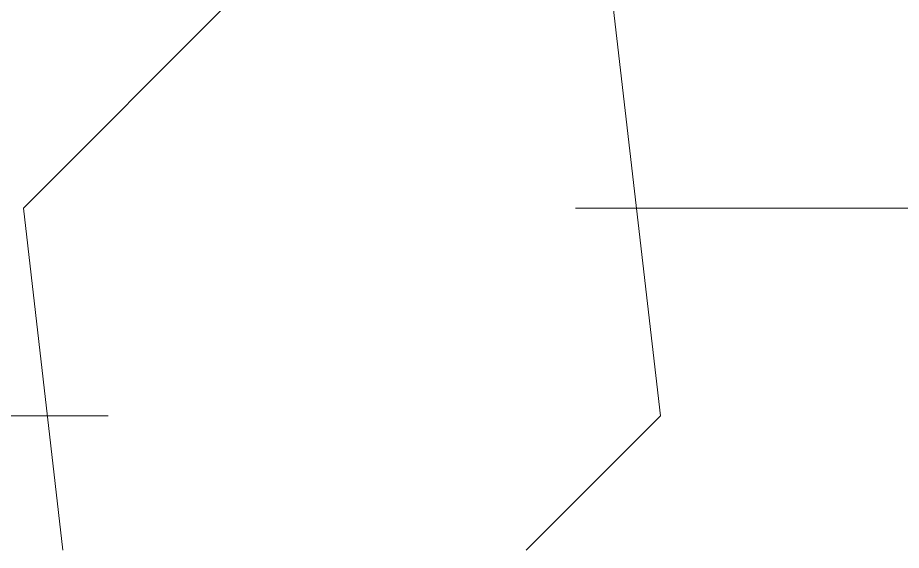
# Model space of a CAD drawing. Header units: inches. Extents: x -4266 to -1814, y 9706 to 12441.
# Drawn here: x -3329.31 to -3324.23, y 10928.19 to 10931.25 of the extents above; entities that cross this region are included whole.
import ezdxf

# ---------------------------------------------------------------- set-up
doc = ezdxf.new("R2010")
doc.units = ezdxf.units.IN
doc.header["$MEASUREMENT"] = 0
for name, color, linetype, lineweight in [('0-1', 7, 'Continuous', 5), ('0-3', 7, 'Continuous', 9), ('A-DETL-GENF-2', 253, 'Continuous', 9)]:
    doc.layers.add(name, color=color, linetype=linetype, lineweight=lineweight)

# ---------------------------------------------------------------- blocks, each defined once
blk = doc.blocks.new('switchgrass 26764 - switchgrass 26764-2219965-FLOOR PLAN - 1ST FLOOR')
at = {"layer": 'A-DETL-GENF-2'}
for p, q in [((-18.0132, 0), (-7.9798, 10.0333)), ((-18.0132, 0), (-17.7863, -1.9667)), ((-14.4046, 0), (-14.8389, 0)), ((-14.8389, 0), (-14.4576, 0)), ((-14.4576, 0), (-13.4536, 0)), ((-13.8284, 0), (-14.4046, 0)), ((-10.2653, 0), (-14.2894, 0)), ((-14.2894, 0), (-13.9362, 0)), ((-13.9362, 0), (-13.6102, 0)), ((-13.3778, 0), (-13.8284, 0)), ((-13.6102, 0), (-13.2954, 0)), ((-13.4536, 0), (-12.0369, 0)), ((-12.8441, 0), (-13.3778, 0)), ((-13.2954, 0), (-12.976, 0)), ((-12.976, 0), (-11.8292, 0))]:
    blk.add_line(p, q, dxfattribs=at)
blk = doc.blocks.new('switchgrass 26764 - switchgrass 26764-V166-FLOOR PLAN - 1ST FLOOR')
at = {"layer": 'A-DETL-GENF-2'}
for p, q in [((-18.0132, 0), (-17.2414, 0.7718)), ((-14.4046, 0), (-14.8389, 0)), ((-14.8389, 0), (-14.4576, 0)), ((-14.4576, 0), (-13.4536, 0)), ((-13.8284, 0), (-14.4046, 0)), ((-18.0132, 0), (-17.537, -4.1274))]:
    blk.add_line(p, q, dxfattribs=at)
blk = doc.blocks.new('CTR - 1st Phase - Shell_rvt-1-FLOOR PLAN - 1ST FLOOR')
at = {"layer": '0-3'}
blk.add_blockref('switchgrass 26764 - switchgrass 26764-2219965-FLOOR PLAN - 1ST FLOOR', (-3311.265, 10930.1561), dxfattribs=at)
at = {"layer": '0-3', "rotation": 180}
blk.add_blockref('switchgrass 26764 - switchgrass 26764-V166-FLOOR PLAN - 1ST FLOOR', (-3343.6294, 10928.9612), dxfattribs=at)

msp = doc.modelspace()

# ---------------------------------------------------------------- block references
at = {"layer": '0-1'}
msp.add_blockref('CTR - 1st Phase - Shell_rvt-1-FLOOR PLAN - 1ST FLOOR', (0, 0), dxfattribs=at)

doc.saveas('drawing.dxf')
